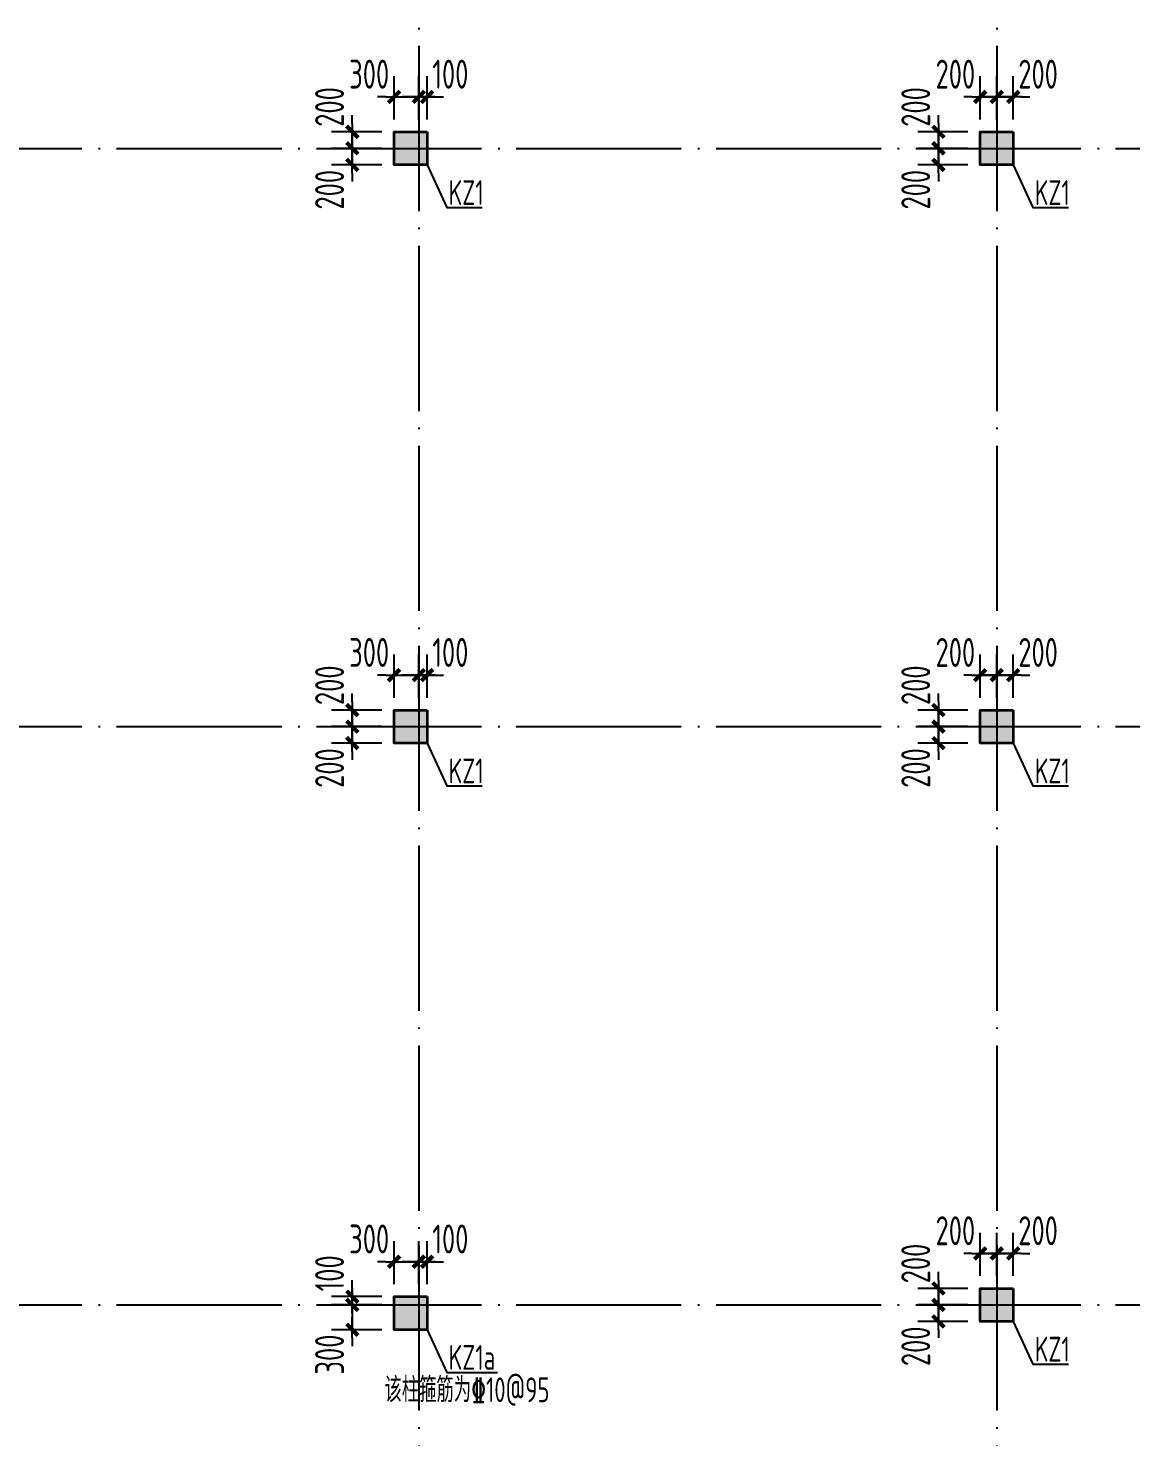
# Model space of a CAD drawing. Extents: x 8268344 to 8869063, y 669070 to 951310.
# Drawn here: x 8441900 to 8455256, y 699310 to 716362 of the extents above; entities that cross this region are included whole.
import ezdxf

# ---------------------------------------------------------------- set-up
doc = ezdxf.new("R2010")
doc.units = 0
doc.header["$LTSCALE"] = 1000
doc.linetypes.add('DOTE', pattern=[2.42, 2, -0.2, 0.02, -0.2])
doc.layers.get('0').update_dxf_attribs({"linetype": 'CONTINUOUS'})
doc.layers.get('Defpoints').update_dxf_attribs({"linetype": 'CONTINUOUS'})
for name, color, linetype in [('DIM', 3, 'CONTINUOUS'), ('DOTE', 1, 'DOTE'), ('PUB_TEXT', 7, 'CONTINUOUS'), ('柱涂实', 54, 'CONTINUOUS')]:
    doc.layers.add(name, color=color, linetype=linetype)
doc.layers.add('柱', color=2, linetype='CONTINUOUS', lineweight=35)
doc.styles.add('HZTXT', font='tssdeng.shx', dxfattribs={"width": 0.75, "bigfont": 'HZTXT.shx'})
doc.styles.add('TSSD_Dimension', font='Tssdeng.shx', dxfattribs={"width": 0.7, "bigfont": 'tssdchn.shx'})
doc.dimstyles.new('TSSD_100_100$0', dxfattribs={"dimtxt": 350, "dimasz": 100, "dimexe": 250, "dimexo": 150, "dimgap": 100, "dimtad": 1, "dimdec": 0, "dimzin": 0, "dimdsep": 46, "dimtxsty": 'TSSD_Dimension', "dimblk": '_TSDBK', "dimblk1": '_TSDBK', "dimblk2": '_TSDBK', "dimsah": 1, "dimcen": 0, "dimclrt": 7, "dimadec": 0, "dimazin": 0, "dimtfac": 1, "dimtdec": 0, "dimtix": 1, "dimtmove": 2, "dimatfit": 3, "dimldrblk": '_TSDBK', "dimfxl": 0, "dimtolj": 1, "dimtzin": 0, "dimarcsym": 0})

# ---------------------------------------------------------------- blocks, each defined once
blk = doc.blocks.new('_TSDBK')
blk.add_line((-1, 0), (1.5, 0))
at = {"const_width": 0.5}
blk.add_lwpolyline([(-0.7, -0.7), (0.7, 0.7)], dxfattribs=at)
blk = doc.blocks.new('*D487')
at = {"layer": 'Defpoints', "color": 0}
for p in [(8446332, 701007), (8445826, 700907), (8446332, 700907)]:
    blk.add_point(p, dxfattribs=at)
at = {"layer": 'DIM', "color": 0, "lineweight": -2}
for p, q in [((8445826, 701107), (8445826, 701207)), ((8446182, 701007), (8445576, 701007)), ((8445826, 701007), (8445826, 700907)), ((8446182, 700907), (8445576, 700907)), ((8445826, 700807), (8445826, 700707))]:
    blk.add_line(p, q, dxfattribs=at)
at = {"layer": 'DIM', "color": 0, "lineweight": -2, "xscale": 100, "yscale": 100, "zscale": 100}
for p, rotation in [((8445826, 701007), 270), ((8445826, 700907), 90)]:
    blk.add_blockref('_TSDBK', p, dxfattribs=dict(at, rotation=rotation))
at = {"layer": 'DIM', "color": 7, "insert": (8445551, 701289), "char_height": 350, "attachment_point": 5, "rotation": 90, "style": 'TSSD_Dimension'}
blk.add_mtext('\\A1;100', dxfattribs=at)
blk = doc.blocks.new('*D488')
at = {"layer": 'Defpoints', "color": 0}
for p in [(8446332, 700907), (8445826, 700607), (8446332, 700607)]:
    blk.add_point(p, dxfattribs=at)
at = {"layer": 'DIM', "color": 0, "lineweight": -2}
for p, q in [((8445826, 701007), (8445826, 701107)), ((8446182, 700907), (8445576, 700907)), ((8445826, 700907), (8445826, 700607)), ((8446182, 700607), (8445576, 700607)), ((8445826, 700507), (8445826, 700407))]:
    blk.add_line(p, q, dxfattribs=at)
at = {"layer": 'DIM', "color": 0, "lineweight": -2, "xscale": 100, "yscale": 100, "zscale": 100}
for p, rotation in [((8445826, 700907), 270), ((8445826, 700607), 90)]:
    blk.add_blockref('_TSDBK', p, dxfattribs=dict(at, rotation=rotation))
at = {"layer": 'DIM', "color": 7, "insert": (8445551, 700306), "char_height": 350, "attachment_point": 5, "rotation": 90, "style": 'TSSD_Dimension'}
blk.add_mtext('\\A1;300', dxfattribs=at)
blk = doc.blocks.new('*D489')
at = {"layer": 'Defpoints', "color": 0}
for p in [(8446732, 701430), (8446632, 701007), (8446732, 701007)]:
    blk.add_point(p, dxfattribs=at)
at = {"layer": 'DIM', "color": 0, "lineweight": -2}
for p, q in [((8446632, 701157), (8446632, 701680)), ((8446732, 701157), (8446732, 701680)), ((8446532, 701430), (8446432, 701430)), ((8446632, 701430), (8446732, 701430)), ((8446832, 701430), (8446932, 701430))]:
    blk.add_line(p, q, dxfattribs=at)
at = {"layer": 'DIM', "color": 0, "lineweight": -2, "xscale": 100, "yscale": 100, "zscale": 100}
blk.add_blockref('_TSDBK', (8446632, 701430), dxfattribs=at)
at = {"layer": 'DIM', "color": 0, "lineweight": -2, "xscale": 100, "yscale": 100, "zscale": 100, "rotation": 180}
blk.add_blockref('_TSDBK', (8446732, 701430), dxfattribs=at)
at = {"layer": 'DIM', "color": 7, "insert": (8447014, 701705), "char_height": 350, "attachment_point": 5, "style": 'TSSD_Dimension'}
blk.add_mtext('\\A1;100', dxfattribs=at)
blk = doc.blocks.new('*D490')
at = {"layer": 'Defpoints', "color": 0}
for p in [(8446632, 701430), (8446332, 701007), (8446632, 701007)]:
    blk.add_point(p, dxfattribs=at)
at = {"layer": 'DIM', "color": 0, "lineweight": -2}
for p, q in [((8446332, 701157), (8446332, 701680)), ((8446632, 701157), (8446632, 701680)), ((8446232, 701430), (8446132, 701430)), ((8446332, 701430), (8446632, 701430)), ((8446732, 701430), (8446832, 701430))]:
    blk.add_line(p, q, dxfattribs=at)
at = {"layer": 'DIM', "color": 0, "lineweight": -2, "xscale": 100, "yscale": 100, "zscale": 100}
blk.add_blockref('_TSDBK', (8446332, 701430), dxfattribs=at)
at = {"layer": 'DIM', "color": 0, "lineweight": -2, "xscale": 100, "yscale": 100, "zscale": 100, "rotation": 180}
blk.add_blockref('_TSDBK', (8446632, 701430), dxfattribs=at)
at = {"layer": 'DIM', "color": 7, "insert": (8446031, 701705), "char_height": 350, "attachment_point": 5, "style": 'TSSD_Dimension'}
blk.add_mtext('\\A1;300', dxfattribs=at)
blk = doc.blocks.new('*D491')
at = {"layer": 'Defpoints', "color": 0}
for p in [(8446332, 708107), (8445826, 707907), (8446332, 707907)]:
    blk.add_point(p, dxfattribs=at)
at = {"layer": 'DIM', "color": 0, "lineweight": -2}
for p, q in [((8445826, 708207), (8445826, 708307)), ((8446182, 708107), (8445576, 708107)), ((8445826, 708107), (8445826, 707907)), ((8446182, 707907), (8445576, 707907)), ((8445826, 707807), (8445826, 707707))]:
    blk.add_line(p, q, dxfattribs=at)
at = {"layer": 'DIM', "color": 0, "lineweight": -2, "xscale": 100, "yscale": 100, "zscale": 100}
for p, rotation in [((8445826, 708107), 270), ((8445826, 707907), 90)]:
    blk.add_blockref('_TSDBK', p, dxfattribs=dict(at, rotation=rotation))
at = {"layer": 'DIM', "color": 7, "insert": (8445551, 708408), "char_height": 350, "attachment_point": 5, "rotation": 90, "style": 'TSSD_Dimension'}
blk.add_mtext('\\A1;200', dxfattribs=at)
blk = doc.blocks.new('*D492')
at = {"layer": 'Defpoints', "color": 0}
for p in [(8446332, 707907), (8445826, 707707), (8446332, 707707)]:
    blk.add_point(p, dxfattribs=at)
at = {"layer": 'DIM', "color": 0, "lineweight": -2}
for p, q in [((8445826, 708007), (8445826, 708107)), ((8446182, 707907), (8445576, 707907)), ((8445826, 707907), (8445826, 707707)), ((8446182, 707707), (8445576, 707707)), ((8445826, 707607), (8445826, 707507))]:
    blk.add_line(p, q, dxfattribs=at)
at = {"layer": 'DIM', "color": 0, "lineweight": -2, "xscale": 100, "yscale": 100, "zscale": 100}
for p, rotation in [((8445826, 707907), 270), ((8445826, 707707), 90)]:
    blk.add_blockref('_TSDBK', p, dxfattribs=dict(at, rotation=rotation))
at = {"layer": 'DIM', "color": 7, "insert": (8445551, 707406), "char_height": 350, "attachment_point": 5, "rotation": 90, "style": 'TSSD_Dimension'}
blk.add_mtext('\\A1;200', dxfattribs=at)
blk = doc.blocks.new('*D493')
at = {"layer": 'Defpoints', "color": 0}
for p in [(8446732, 708530), (8446632, 708107), (8446732, 708107)]:
    blk.add_point(p, dxfattribs=at)
at = {"layer": 'DIM', "color": 0, "lineweight": -2}
for p, q in [((8446632, 708257), (8446632, 708780)), ((8446732, 708257), (8446732, 708780)), ((8446532, 708530), (8446432, 708530)), ((8446632, 708530), (8446732, 708530)), ((8446832, 708530), (8446932, 708530))]:
    blk.add_line(p, q, dxfattribs=at)
at = {"layer": 'DIM', "color": 0, "lineweight": -2, "xscale": 100, "yscale": 100, "zscale": 100}
blk.add_blockref('_TSDBK', (8446632, 708530), dxfattribs=at)
at = {"layer": 'DIM', "color": 0, "lineweight": -2, "xscale": 100, "yscale": 100, "zscale": 100, "rotation": 180}
blk.add_blockref('_TSDBK', (8446732, 708530), dxfattribs=at)
at = {"layer": 'DIM', "color": 7, "insert": (8447014, 708805), "char_height": 350, "attachment_point": 5, "style": 'TSSD_Dimension'}
blk.add_mtext('\\A1;100', dxfattribs=at)
blk = doc.blocks.new('*D494')
at = {"layer": 'Defpoints', "color": 0}
for p in [(8446632, 708530), (8446332, 708107), (8446632, 708107)]:
    blk.add_point(p, dxfattribs=at)
at = {"layer": 'DIM', "color": 0, "lineweight": -2}
for p, q in [((8446332, 708257), (8446332, 708780)), ((8446632, 708257), (8446632, 708780)), ((8446232, 708530), (8446132, 708530)), ((8446332, 708530), (8446632, 708530)), ((8446732, 708530), (8446832, 708530))]:
    blk.add_line(p, q, dxfattribs=at)
at = {"layer": 'DIM', "color": 0, "lineweight": -2, "xscale": 100, "yscale": 100, "zscale": 100}
blk.add_blockref('_TSDBK', (8446332, 708530), dxfattribs=at)
at = {"layer": 'DIM', "color": 0, "lineweight": -2, "xscale": 100, "yscale": 100, "zscale": 100, "rotation": 180}
blk.add_blockref('_TSDBK', (8446632, 708530), dxfattribs=at)
at = {"layer": 'DIM', "color": 7, "insert": (8446031, 708805), "char_height": 350, "attachment_point": 5, "style": 'TSSD_Dimension'}
blk.add_mtext('\\A1;300', dxfattribs=at)
blk = doc.blocks.new('*D495')
at = {"layer": 'Defpoints', "color": 0}
for p in [(8446332, 715107), (8445826, 714907), (8446332, 714907)]:
    blk.add_point(p, dxfattribs=at)
at = {"layer": 'DIM', "color": 0, "lineweight": -2}
for p, q in [((8445826, 715207), (8445826, 715307)), ((8446182, 715107), (8445576, 715107)), ((8445826, 715107), (8445826, 714907)), ((8446182, 714907), (8445576, 714907)), ((8445826, 714807), (8445826, 714707))]:
    blk.add_line(p, q, dxfattribs=at)
at = {"layer": 'DIM', "color": 0, "lineweight": -2, "xscale": 100, "yscale": 100, "zscale": 100}
for p, rotation in [((8445826, 715107), 270), ((8445826, 714907), 90)]:
    blk.add_blockref('_TSDBK', p, dxfattribs=dict(at, rotation=rotation))
at = {"layer": 'DIM', "color": 7, "insert": (8445551, 715408), "char_height": 350, "attachment_point": 5, "rotation": 90, "style": 'TSSD_Dimension'}
blk.add_mtext('\\A1;200', dxfattribs=at)
blk = doc.blocks.new('*D496')
at = {"layer": 'Defpoints', "color": 0}
for p in [(8446332, 714907), (8445826, 714707), (8446332, 714707)]:
    blk.add_point(p, dxfattribs=at)
at = {"layer": 'DIM', "color": 0, "lineweight": -2}
for p, q in [((8445826, 715007), (8445826, 715107)), ((8446182, 714907), (8445576, 714907)), ((8445826, 714907), (8445826, 714707)), ((8446182, 714707), (8445576, 714707)), ((8445826, 714607), (8445826, 714507))]:
    blk.add_line(p, q, dxfattribs=at)
at = {"layer": 'DIM', "color": 0, "lineweight": -2, "xscale": 100, "yscale": 100, "zscale": 100}
for p, rotation in [((8445826, 714907), 270), ((8445826, 714707), 90)]:
    blk.add_blockref('_TSDBK', p, dxfattribs=dict(at, rotation=rotation))
at = {"layer": 'DIM', "color": 7, "insert": (8445551, 714406), "char_height": 350, "attachment_point": 5, "rotation": 90, "style": 'TSSD_Dimension'}
blk.add_mtext('\\A1;200', dxfattribs=at)
blk = doc.blocks.new('*D497')
at = {"layer": 'Defpoints', "color": 0}
for p in [(8446732, 715530), (8446632, 715107), (8446732, 715107)]:
    blk.add_point(p, dxfattribs=at)
at = {"layer": 'DIM', "color": 0, "lineweight": -2}
for p, q in [((8446632, 715257), (8446632, 715780)), ((8446732, 715257), (8446732, 715780)), ((8446532, 715530), (8446432, 715530)), ((8446632, 715530), (8446732, 715530)), ((8446832, 715530), (8446932, 715530))]:
    blk.add_line(p, q, dxfattribs=at)
at = {"layer": 'DIM', "color": 0, "lineweight": -2, "xscale": 100, "yscale": 100, "zscale": 100}
blk.add_blockref('_TSDBK', (8446632, 715530), dxfattribs=at)
at = {"layer": 'DIM', "color": 0, "lineweight": -2, "xscale": 100, "yscale": 100, "zscale": 100, "rotation": 180}
blk.add_blockref('_TSDBK', (8446732, 715530), dxfattribs=at)
at = {"layer": 'DIM', "color": 7, "insert": (8447014, 715805), "char_height": 350, "attachment_point": 5, "style": 'TSSD_Dimension'}
blk.add_mtext('\\A1;100', dxfattribs=at)
blk = doc.blocks.new('*D498')
at = {"layer": 'Defpoints', "color": 0}
for p in [(8446632, 715530), (8446332, 715107), (8446632, 715107)]:
    blk.add_point(p, dxfattribs=at)
at = {"layer": 'DIM', "color": 0, "lineweight": -2}
for p, q in [((8446332, 715257), (8446332, 715780)), ((8446632, 715257), (8446632, 715780)), ((8446232, 715530), (8446132, 715530)), ((8446332, 715530), (8446632, 715530)), ((8446732, 715530), (8446832, 715530))]:
    blk.add_line(p, q, dxfattribs=at)
at = {"layer": 'DIM', "color": 0, "lineweight": -2, "xscale": 100, "yscale": 100, "zscale": 100}
blk.add_blockref('_TSDBK', (8446332, 715530), dxfattribs=at)
at = {"layer": 'DIM', "color": 0, "lineweight": -2, "xscale": 100, "yscale": 100, "zscale": 100, "rotation": 180}
blk.add_blockref('_TSDBK', (8446632, 715530), dxfattribs=at)
at = {"layer": 'DIM', "color": 7, "insert": (8446031, 715805), "char_height": 350, "attachment_point": 5, "style": 'TSSD_Dimension'}
blk.add_mtext('\\A1;300', dxfattribs=at)
blk = doc.blocks.new('*D507')
at = {"layer": 'Defpoints', "color": 0}
for p in [(8453432, 715107), (8452926, 714907), (8453432, 714907)]:
    blk.add_point(p, dxfattribs=at)
at = {"layer": 'DIM', "color": 0, "lineweight": -2}
for p, q in [((8452926, 715207), (8452926, 715307)), ((8453282, 715107), (8452676, 715107)), ((8452926, 715107), (8452926, 714907)), ((8453282, 714907), (8452676, 714907)), ((8452926, 714807), (8452926, 714707))]:
    blk.add_line(p, q, dxfattribs=at)
at = {"layer": 'DIM', "color": 0, "lineweight": -2, "xscale": 100, "yscale": 100, "zscale": 100}
for p, rotation in [((8452926, 715107), 270), ((8452926, 714907), 90)]:
    blk.add_blockref('_TSDBK', p, dxfattribs=dict(at, rotation=rotation))
at = {"layer": 'DIM', "color": 7, "insert": (8452651, 715408), "char_height": 350, "attachment_point": 5, "rotation": 90, "style": 'TSSD_Dimension'}
blk.add_mtext('\\A1;200', dxfattribs=at)
blk = doc.blocks.new('*D508')
at = {"layer": 'Defpoints', "color": 0}
for p in [(8453432, 714907), (8452926, 714707), (8453432, 714707)]:
    blk.add_point(p, dxfattribs=at)
at = {"layer": 'DIM', "color": 0, "lineweight": -2}
for p, q in [((8452926, 715007), (8452926, 715107)), ((8453282, 714907), (8452676, 714907)), ((8452926, 714907), (8452926, 714707)), ((8453282, 714707), (8452676, 714707)), ((8452926, 714607), (8452926, 714507))]:
    blk.add_line(p, q, dxfattribs=at)
at = {"layer": 'DIM', "color": 0, "lineweight": -2, "xscale": 100, "yscale": 100, "zscale": 100}
for p, rotation in [((8452926, 714907), 270), ((8452926, 714707), 90)]:
    blk.add_blockref('_TSDBK', p, dxfattribs=dict(at, rotation=rotation))
at = {"layer": 'DIM', "color": 7, "insert": (8452651, 714406), "char_height": 350, "attachment_point": 5, "rotation": 90, "style": 'TSSD_Dimension'}
blk.add_mtext('\\A1;200', dxfattribs=at)
blk = doc.blocks.new('*D509')
at = {"layer": 'Defpoints', "color": 0}
for p in [(8453832, 715530), (8453632, 715107), (8453832, 715107)]:
    blk.add_point(p, dxfattribs=at)
at = {"layer": 'DIM', "color": 0, "lineweight": -2}
for p, q in [((8453632, 715257), (8453632, 715780)), ((8453832, 715257), (8453832, 715780)), ((8453532, 715530), (8453432, 715530)), ((8453632, 715530), (8453832, 715530)), ((8453932, 715530), (8454032, 715530))]:
    blk.add_line(p, q, dxfattribs=at)
at = {"layer": 'DIM', "color": 0, "lineweight": -2, "xscale": 100, "yscale": 100, "zscale": 100}
blk.add_blockref('_TSDBK', (8453632, 715530), dxfattribs=at)
at = {"layer": 'DIM', "color": 0, "lineweight": -2, "xscale": 100, "yscale": 100, "zscale": 100, "rotation": 180}
blk.add_blockref('_TSDBK', (8453832, 715530), dxfattribs=at)
at = {"layer": 'DIM', "color": 7, "insert": (8454133, 715805), "char_height": 350, "attachment_point": 5, "style": 'TSSD_Dimension'}
blk.add_mtext('\\A1;200', dxfattribs=at)
blk = doc.blocks.new('*D510')
at = {"layer": 'Defpoints', "color": 0}
for p in [(8453632, 715530), (8453432, 715107), (8453632, 715107)]:
    blk.add_point(p, dxfattribs=at)
at = {"layer": 'DIM', "color": 0, "lineweight": -2}
for p, q in [((8453432, 715257), (8453432, 715780)), ((8453632, 715257), (8453632, 715780)), ((8453332, 715530), (8453232, 715530)), ((8453432, 715530), (8453632, 715530)), ((8453732, 715530), (8453832, 715530))]:
    blk.add_line(p, q, dxfattribs=at)
at = {"layer": 'DIM', "color": 0, "lineweight": -2, "xscale": 100, "yscale": 100, "zscale": 100}
blk.add_blockref('_TSDBK', (8453432, 715530), dxfattribs=at)
at = {"layer": 'DIM', "color": 0, "lineweight": -2, "xscale": 100, "yscale": 100, "zscale": 100, "rotation": 180}
blk.add_blockref('_TSDBK', (8453632, 715530), dxfattribs=at)
at = {"layer": 'DIM', "color": 7, "insert": (8453131, 715805), "char_height": 350, "attachment_point": 5, "style": 'TSSD_Dimension'}
blk.add_mtext('\\A1;200', dxfattribs=at)
blk = doc.blocks.new('*D511')
at = {"layer": 'Defpoints', "color": 0}
for p in [(8453432, 708107), (8452926, 707907), (8453432, 707907)]:
    blk.add_point(p, dxfattribs=at)
at = {"layer": 'DIM', "color": 0, "lineweight": -2}
for p, q in [((8452926, 708207), (8452926, 708307)), ((8453282, 708107), (8452676, 708107)), ((8452926, 708107), (8452926, 707907)), ((8453282, 707907), (8452676, 707907)), ((8452926, 707807), (8452926, 707707))]:
    blk.add_line(p, q, dxfattribs=at)
at = {"layer": 'DIM', "color": 0, "lineweight": -2, "xscale": 100, "yscale": 100, "zscale": 100}
for p, rotation in [((8452926, 708107), 270), ((8452926, 707907), 90)]:
    blk.add_blockref('_TSDBK', p, dxfattribs=dict(at, rotation=rotation))
at = {"layer": 'DIM', "color": 7, "insert": (8452651, 708408), "char_height": 350, "attachment_point": 5, "rotation": 90, "style": 'TSSD_Dimension'}
blk.add_mtext('\\A1;200', dxfattribs=at)
blk = doc.blocks.new('*D512')
at = {"layer": 'Defpoints', "color": 0}
for p in [(8453432, 707907), (8452926, 707707), (8453432, 707707)]:
    blk.add_point(p, dxfattribs=at)
at = {"layer": 'DIM', "color": 0, "lineweight": -2}
for p, q in [((8452926, 708007), (8452926, 708107)), ((8453282, 707907), (8452676, 707907)), ((8452926, 707907), (8452926, 707707)), ((8453282, 707707), (8452676, 707707)), ((8452926, 707607), (8452926, 707507))]:
    blk.add_line(p, q, dxfattribs=at)
at = {"layer": 'DIM', "color": 0, "lineweight": -2, "xscale": 100, "yscale": 100, "zscale": 100}
for p, rotation in [((8452926, 707907), 270), ((8452926, 707707), 90)]:
    blk.add_blockref('_TSDBK', p, dxfattribs=dict(at, rotation=rotation))
at = {"layer": 'DIM', "color": 7, "insert": (8452651, 707406), "char_height": 350, "attachment_point": 5, "rotation": 90, "style": 'TSSD_Dimension'}
blk.add_mtext('\\A1;200', dxfattribs=at)
blk = doc.blocks.new('*D513')
at = {"layer": 'Defpoints', "color": 0}
for p in [(8453832, 708530), (8453632, 708107), (8453832, 708107)]:
    blk.add_point(p, dxfattribs=at)
at = {"layer": 'DIM', "color": 0, "lineweight": -2}
for p, q in [((8453632, 708257), (8453632, 708780)), ((8453832, 708257), (8453832, 708780)), ((8453532, 708530), (8453432, 708530)), ((8453632, 708530), (8453832, 708530)), ((8453932, 708530), (8454032, 708530))]:
    blk.add_line(p, q, dxfattribs=at)
at = {"layer": 'DIM', "color": 0, "lineweight": -2, "xscale": 100, "yscale": 100, "zscale": 100}
blk.add_blockref('_TSDBK', (8453632, 708530), dxfattribs=at)
at = {"layer": 'DIM', "color": 0, "lineweight": -2, "xscale": 100, "yscale": 100, "zscale": 100, "rotation": 180}
blk.add_blockref('_TSDBK', (8453832, 708530), dxfattribs=at)
at = {"layer": 'DIM', "color": 7, "insert": (8454133, 708805), "char_height": 350, "attachment_point": 5, "style": 'TSSD_Dimension'}
blk.add_mtext('\\A1;200', dxfattribs=at)
blk = doc.blocks.new('*D514')
at = {"layer": 'Defpoints', "color": 0}
for p in [(8453632, 708530), (8453432, 708107), (8453632, 708107)]:
    blk.add_point(p, dxfattribs=at)
at = {"layer": 'DIM', "color": 0, "lineweight": -2}
for p, q in [((8453432, 708257), (8453432, 708780)), ((8453632, 708257), (8453632, 708780)), ((8453332, 708530), (8453232, 708530)), ((8453432, 708530), (8453632, 708530)), ((8453732, 708530), (8453832, 708530))]:
    blk.add_line(p, q, dxfattribs=at)
at = {"layer": 'DIM', "color": 0, "lineweight": -2, "xscale": 100, "yscale": 100, "zscale": 100}
blk.add_blockref('_TSDBK', (8453432, 708530), dxfattribs=at)
at = {"layer": 'DIM', "color": 0, "lineweight": -2, "xscale": 100, "yscale": 100, "zscale": 100, "rotation": 180}
blk.add_blockref('_TSDBK', (8453632, 708530), dxfattribs=at)
at = {"layer": 'DIM', "color": 7, "insert": (8453131, 708805), "char_height": 350, "attachment_point": 5, "style": 'TSSD_Dimension'}
blk.add_mtext('\\A1;200', dxfattribs=at)
blk = doc.blocks.new('*D515')
at = {"layer": 'Defpoints', "color": 0}
for p in [(8453432, 701107), (8452926, 700907), (8453432, 700907)]:
    blk.add_point(p, dxfattribs=at)
at = {"layer": 'DIM', "color": 0, "lineweight": -2}
for p, q in [((8452926, 701207), (8452926, 701307)), ((8453282, 701107), (8452676, 701107)), ((8452926, 701107), (8452926, 700907)), ((8453282, 700907), (8452676, 700907)), ((8452926, 700807), (8452926, 700707))]:
    blk.add_line(p, q, dxfattribs=at)
at = {"layer": 'DIM', "color": 0, "lineweight": -2, "xscale": 100, "yscale": 100, "zscale": 100}
for p, rotation in [((8452926, 701107), 270), ((8452926, 700907), 90)]:
    blk.add_blockref('_TSDBK', p, dxfattribs=dict(at, rotation=rotation))
at = {"layer": 'DIM', "color": 7, "insert": (8452651, 701408), "char_height": 350, "attachment_point": 5, "rotation": 90, "style": 'TSSD_Dimension'}
blk.add_mtext('\\A1;200', dxfattribs=at)
blk = doc.blocks.new('*D516')
at = {"layer": 'Defpoints', "color": 0}
for p in [(8453432, 700907), (8452926, 700707), (8453432, 700707)]:
    blk.add_point(p, dxfattribs=at)
at = {"layer": 'DIM', "color": 0, "lineweight": -2}
for p, q in [((8452926, 701007), (8452926, 701107)), ((8453282, 700907), (8452676, 700907)), ((8452926, 700907), (8452926, 700707)), ((8453282, 700707), (8452676, 700707)), ((8452926, 700607), (8452926, 700507))]:
    blk.add_line(p, q, dxfattribs=at)
at = {"layer": 'DIM', "color": 0, "lineweight": -2, "xscale": 100, "yscale": 100, "zscale": 100}
for p, rotation in [((8452926, 700907), 270), ((8452926, 700707), 90)]:
    blk.add_blockref('_TSDBK', p, dxfattribs=dict(at, rotation=rotation))
at = {"layer": 'DIM', "color": 7, "insert": (8452651, 700406), "char_height": 350, "attachment_point": 5, "rotation": 90, "style": 'TSSD_Dimension'}
blk.add_mtext('\\A1;200', dxfattribs=at)
blk = doc.blocks.new('*D517')
at = {"layer": 'Defpoints', "color": 0}
for p in [(8453832, 701530), (8453632, 701107), (8453832, 701107)]:
    blk.add_point(p, dxfattribs=at)
at = {"layer": 'DIM', "color": 0, "lineweight": -2}
for p, q in [((8453632, 701257), (8453632, 701780)), ((8453832, 701257), (8453832, 701780)), ((8453532, 701530), (8453432, 701530)), ((8453632, 701530), (8453832, 701530)), ((8453932, 701530), (8454032, 701530))]:
    blk.add_line(p, q, dxfattribs=at)
at = {"layer": 'DIM', "color": 0, "lineweight": -2, "xscale": 100, "yscale": 100, "zscale": 100}
blk.add_blockref('_TSDBK', (8453632, 701530), dxfattribs=at)
at = {"layer": 'DIM', "color": 0, "lineweight": -2, "xscale": 100, "yscale": 100, "zscale": 100, "rotation": 180}
blk.add_blockref('_TSDBK', (8453832, 701530), dxfattribs=at)
at = {"layer": 'DIM', "color": 7, "insert": (8454133, 701805), "char_height": 350, "attachment_point": 5, "style": 'TSSD_Dimension'}
blk.add_mtext('\\A1;200', dxfattribs=at)
blk = doc.blocks.new('*D518')
at = {"layer": 'Defpoints', "color": 0}
for p in [(8453632, 701530), (8453432, 701107), (8453632, 701107)]:
    blk.add_point(p, dxfattribs=at)
at = {"layer": 'DIM', "color": 0, "lineweight": -2}
for p, q in [((8453432, 701257), (8453432, 701780)), ((8453632, 701257), (8453632, 701780)), ((8453332, 701530), (8453232, 701530)), ((8453432, 701530), (8453632, 701530)), ((8453732, 701530), (8453832, 701530))]:
    blk.add_line(p, q, dxfattribs=at)
at = {"layer": 'DIM', "color": 0, "lineweight": -2, "xscale": 100, "yscale": 100, "zscale": 100}
blk.add_blockref('_TSDBK', (8453432, 701530), dxfattribs=at)
at = {"layer": 'DIM', "color": 0, "lineweight": -2, "xscale": 100, "yscale": 100, "zscale": 100, "rotation": 180}
blk.add_blockref('_TSDBK', (8453632, 701530), dxfattribs=at)
at = {"layer": 'DIM', "color": 7, "insert": (8453131, 701805), "char_height": 350, "attachment_point": 5, "style": 'TSSD_Dimension'}
blk.add_mtext('\\A1;200', dxfattribs=at)

msp = doc.modelspace()

# ---------------------------------------------------------------- hatches: boundary and pattern name
at = {"layer": '柱涂实'}
for points in [[(8446731.7, 715107), (8446731.7, 714707), (8446331.7, 714707), (8446331.7, 715107)], [(8453831.7, 715107), (8453831.7, 714707), (8453431.7, 714707), (8453431.7, 715107)], [(8446731.7, 708107), (8446731.7, 707707), (8446331.7, 707707), (8446331.7, 708107)], [(8453831.7, 708107), (8453831.7, 707707), (8453431.7, 707707), (8453431.7, 708107)], [(8446731.7, 701007), (8446731.7, 700607), (8446331.7, 700607), (8446331.7, 701007)], [(8453831.7, 701107), (8453831.7, 700707), (8453431.7, 700707), (8453431.7, 701107)]]:
    msp.add_hatch(color=256, dxfattribs=at).paths.add_polyline_path(points)

# ---------------------------------------------------------------- linework, layer by layer
at = {"layer": 'DOTE'}
for p, q in [((8446631.7, 723407), (8446631.7, 678407)), ((8453631.7, 723407), (8453631.7, 678407)), ((8438131.7, 714907), (8476131.7, 714907)), ((8438131.7, 707907), (8476131.7, 707907)), ((8438131.7, 700907), (8476131.7, 700907))]:
    msp.add_line(p, q, dxfattribs=at)
at = {"layer": 'PUB_TEXT', "color": 7}
for points in [[(8446731.7, 714707), (8446971.1, 714189.1), (8447399.7, 714189.1)], [(8453831.7, 714707), (8454071.1, 714189.1), (8454499.7, 714189.1)], [(8446731.7, 707707), (8446971.1, 707189.1), (8447399.7, 707189.1)], [(8453831.7, 707707), (8454071.1, 707189.1), (8454499.7, 707189.1)], [(8453831.7, 700707), (8454071.1, 700189.1), (8454499.7, 700189.1)], [(8446731.7, 700607), (8446971.1, 700089.1), (8447584.7, 700089.1)]]:
    msp.add_lwpolyline(points, dxfattribs=at)
at = {"layer": '柱'}
for points in [[(8446731.7, 715107), (8446731.7, 714707), (8446331.7, 714707), (8446331.7, 715107)], [(8453831.7, 715107), (8453831.7, 714707), (8453431.7, 714707), (8453431.7, 715107)], [(8446731.7, 708107), (8446731.7, 707707), (8446331.7, 707707), (8446331.7, 708107)], [(8453831.7, 708107), (8453831.7, 707707), (8453431.7, 707707), (8453431.7, 708107)], [(8446731.7, 701007), (8446731.7, 700607), (8446331.7, 700607), (8446331.7, 701007)], [(8453831.7, 701107), (8453831.7, 700707), (8453431.7, 700707), (8453431.7, 701107)]]:
    msp.add_lwpolyline(points, close=True, dxfattribs=at)
at = {"layer": '柱涂实', "linetype": 'Continuous'}
for points in [[(8446731.7, 715107), (8446731.7, 714707), (8446331.7, 714707), (8446331.7, 715107)], [(8453831.7, 715107), (8453831.7, 714707), (8453431.7, 714707), (8453431.7, 715107)], [(8446731.7, 708107), (8446731.7, 707707), (8446331.7, 707707), (8446331.7, 708107)], [(8453831.7, 708107), (8453831.7, 707707), (8453431.7, 707707), (8453431.7, 708107)], [(8446731.7, 701007), (8446731.7, 700607), (8446331.7, 700607), (8446331.7, 701007)], [(8453831.7, 701107), (8453831.7, 700707), (8453431.7, 700707), (8453431.7, 701107)]]:
    msp.add_lwpolyline(points, close=True, dxfattribs=at)

# ---------------------------------------------------------------- texts
at = {"layer": 'PUB_TEXT', "color": 6, "style": 'HZTXT', "width": 0.7}
for s, p in [('KZ1', (8446992.7, 714221.1)), ('KZ1', (8454092.7, 714221.1)), ('KZ1', (8446992.7, 707221.1)), ('KZ1', (8454092.7, 707221.1)), ('KZ1', (8454092.7, 700221.1)), ('KZ1a', (8446992.7, 700121.1)), ('该柱箍筋为%%13210@95', (8446215.9, 699729.5))]:
    msp.add_text(s, height=300, dxfattribs=at).set_placement(p)

# ---------------------------------------------------------------- dimensions: what is measured, and where the dimension line sits
at = {"layer": 'DIM'}
for base, p1, p2, picture, middle in [((8446631.7, 715529.8), (8446331.7, 715107), (8446631.7, 715107), '*D498', (8446030.6, 715804.8)), ((8446731.7, 715529.8), (8446631.7, 715107), (8446731.7, 715107), '*D497', (8447013.9, 715804.8)), ((8453631.7, 715529.8), (8453431.7, 715107), (8453631.7, 715107), '*D510', (8453130.6, 715804.8)), ((8453831.7, 715529.8), (8453631.7, 715107), (8453831.7, 715107), '*D509', (8454132.7, 715804.8)), ((8446631.7, 708529.8), (8446331.7, 708107), (8446631.7, 708107), '*D494', (8446030.6, 708804.8)), ((8446731.7, 708529.8), (8446631.7, 708107), (8446731.7, 708107), '*D493', (8447013.9, 708804.8)), ((8453631.7, 708529.8), (8453431.7, 708107), (8453631.7, 708107), '*D514', (8453130.6, 708804.8)), ((8453831.7, 708529.8), (8453631.7, 708107), (8453831.7, 708107), '*D513', (8454132.7, 708804.8)), ((8453631.7, 701529.8), (8453431.7, 701107), (8453631.7, 701107), '*D518', (8453130.6, 701804.8)), ((8453831.7, 701529.8), (8453631.7, 701107), (8453831.7, 701107), '*D517', (8454132.7, 701804.8)), ((8446631.7, 701429.8), (8446331.7, 701007), (8446631.7, 701007), '*D490', (8446030.6, 701704.8)), ((8446731.7, 701429.8), (8446631.7, 701007), (8446731.7, 701007), '*D489', (8447013.9, 701704.8))]:
    dim = msp.add_linear_dim(base=base, p1=p1, p2=p2, dimstyle='TSSD_100_100$0', dxfattribs=at)
    dim.commit()
    dim.dimension.update_dxf_attribs({"geometry": picture, "text_midpoint": middle, "dimtype": 160})
for base, p1, p2, picture, middle in [((8445825.5, 714907), (8446331.7, 715107), (8446331.7, 714907), '*D495', (8445550.5, 715408.1)), ((8452925.5, 714907), (8453431.7, 715107), (8453431.7, 714907), '*D507', (8452650.5, 715408.1)), ((8445825.5, 714707), (8446331.7, 714907), (8446331.7, 714707), '*D496', (8445550.5, 714405.9)), ((8452925.5, 714707), (8453431.7, 714907), (8453431.7, 714707), '*D508', (8452650.5, 714405.9)), ((8445825.5, 707907), (8446331.7, 708107), (8446331.7, 707907), '*D491', (8445550.5, 708408.1)), ((8452925.5, 707907), (8453431.7, 708107), (8453431.7, 707907), '*D511', (8452650.5, 708408.1)), ((8445825.5, 707707), (8446331.7, 707907), (8446331.7, 707707), '*D492', (8445550.5, 707405.9)), ((8452925.5, 707707), (8453431.7, 707907), (8453431.7, 707707), '*D512', (8452650.5, 707405.9)), ((8445825.5, 700907), (8446331.7, 701007), (8446331.7, 700907), '*D487', (8445550.5, 701289.2)), ((8452925.5, 700907), (8453431.7, 701107), (8453431.7, 700907), '*D515', (8452650.5, 701408.1)), ((8445825.5, 700607), (8446331.7, 700907), (8446331.7, 700607), '*D488', (8445550.5, 700305.9)), ((8452925.5, 700707), (8453431.7, 700907), (8453431.7, 700707), '*D516', (8452650.5, 700405.9))]:
    dim = msp.add_linear_dim(base=base, p1=p1, p2=p2, angle=90, dimstyle='TSSD_100_100$0', dxfattribs=at)
    dim.commit()
    dim.dimension.update_dxf_attribs({"geometry": picture, "text_midpoint": middle, "dimtype": 160})

doc.saveas('drawing.dxf')
